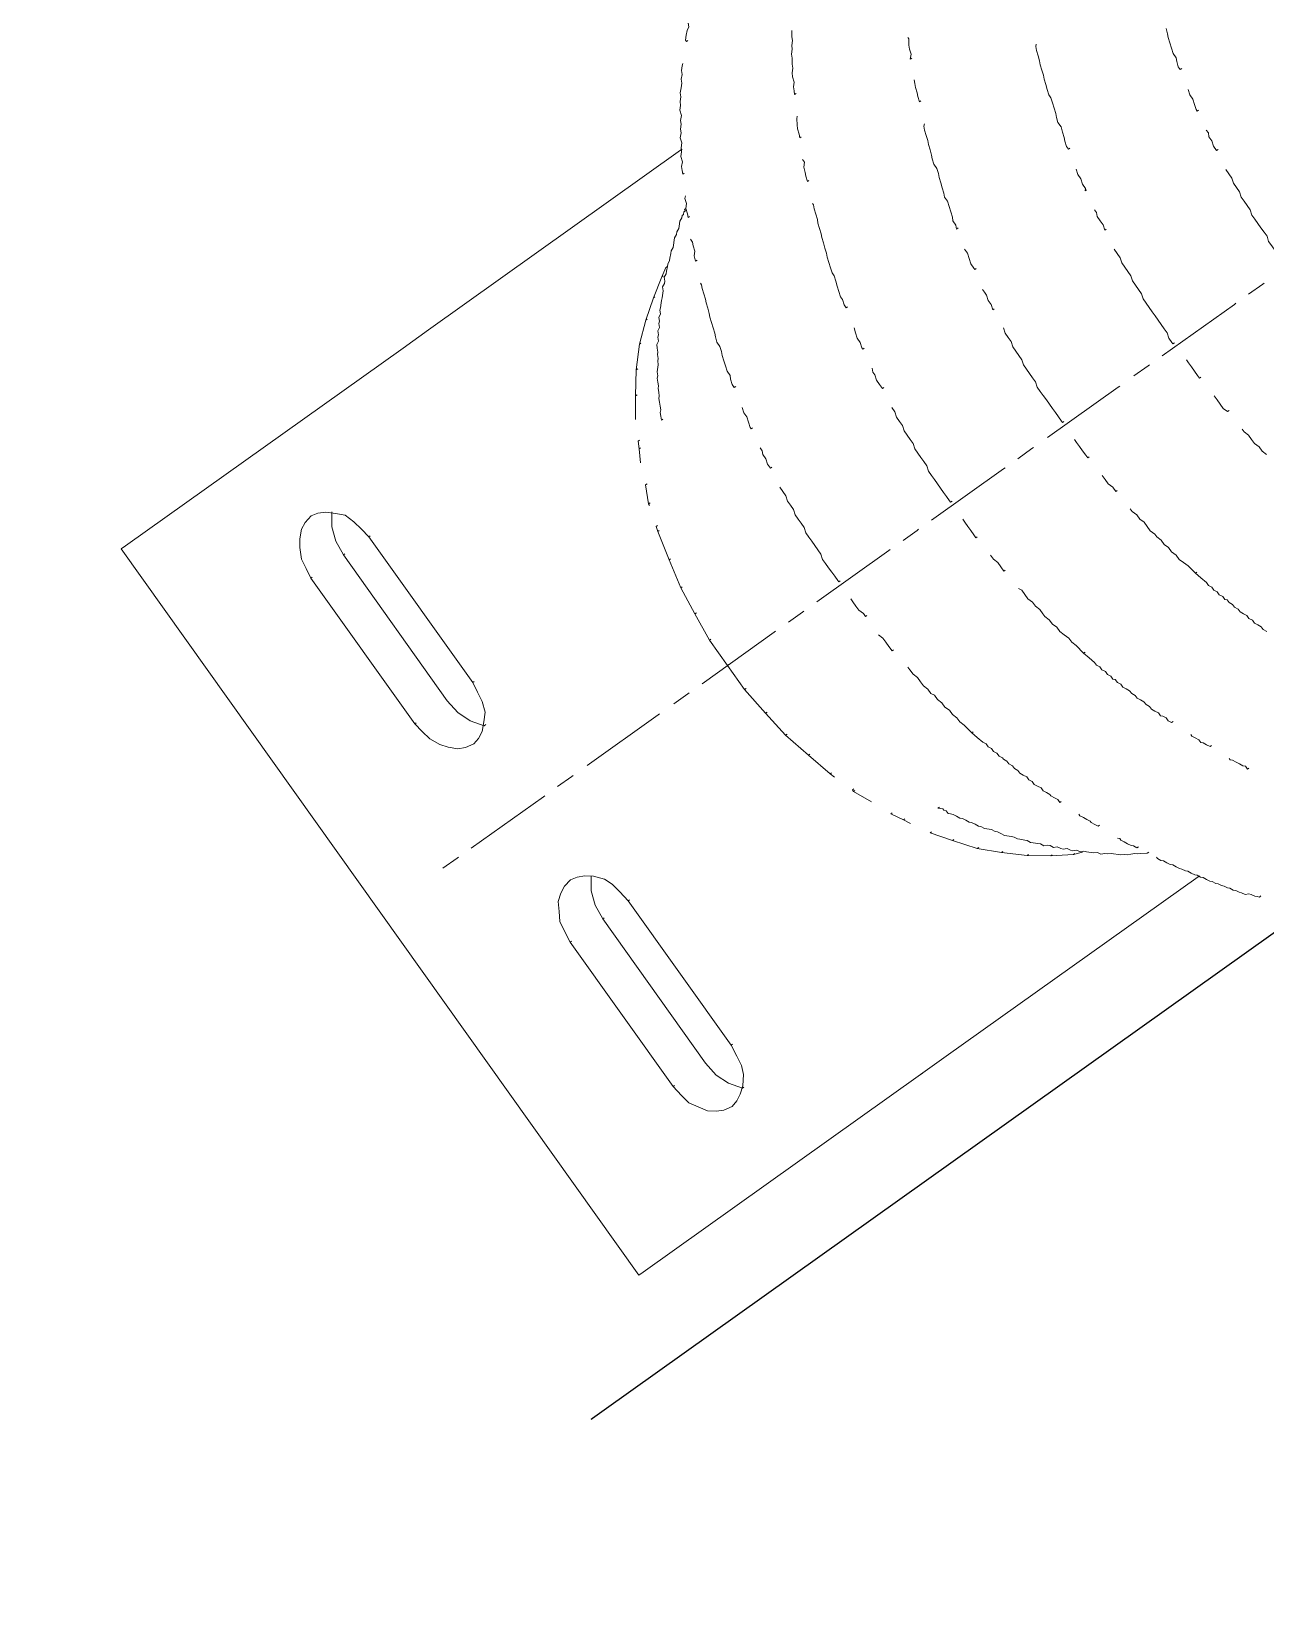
# Model space of a CAD drawing. Header units: feet. Extents: x 2321988 to 2329858, y 6722724 to 6730499.
# Drawn here: x 2326065.933 to 2326066.509, y 6726847.905 to 6726848.639 of the extents above; entities that cross this region are included whole.
import ezdxf

# ---------------------------------------------------------------- set-up
doc = ezdxf.new("R2010")
doc.units = ezdxf.units.FT
doc.header["$MEASUREMENT"] = 0
doc.layers.add('C-BESS-EQUIPMENT', color=255, linetype='Continuous')

# ---------------------------------------------------------------- blocks, each defined once
blk = doc.blocks.new('*U57')
blk.add_wipeout([(464, -67.5), (464, 67.5), (472, 67.5), (472, -67.5)]).dxf.layer = 'C-BESS-EQUIPMENT'
blk = doc.blocks.new('Midpoint Site Plan$0$A$C71e53a02')
at = {"lineweight": 9}
for points in [[(4.3169, 3.0648), (4.2974, 3.055), (4.2877, 3.0355), (4.2682, 3.0258), (4.2487, 3.0063), (4.2292, 2.9868), (4.2292, 2.977), (4.239, 2.977)], [(4.1415, 2.8893), (4.1318, 2.8796), (4.1123, 2.8601), (4.1025, 2.8406), (4.083, 2.8211), (4.0733, 2.8016), (4.0538, 2.7822), (4.0343, 2.7626), (4.0246, 2.7431), (4.0051, 2.7236), (3.9953, 2.7042), (3.9758, 2.6847), (3.9661, 2.6554), (3.9466, 2.6359), (3.9369, 2.6165), (3.9174, 2.597), (3.9076, 2.5775), (3.8881, 2.558), (3.8784, 2.5288), (3.8589, 2.5093), (3.8492, 2.4898), (3.8297, 2.4703), (3.8199, 2.4411), (3.8004, 2.4216), (3.7907, 2.4021), (3.7809, 2.3826), (3.7907, 2.3826)], [(4.7457, 2.6847), (4.7262, 2.6554), (4.7164, 2.6359), (4.697, 2.6165), (4.6872, 2.597), (4.6677, 2.5775), (4.658, 2.558), (4.6385, 2.5288), (4.6287, 2.5093), (4.6093, 2.4898), (4.5995, 2.4703), (4.5898, 2.4411), (4.5703, 2.4216), (4.5605, 2.4021), (4.5508, 2.3826), (4.5605, 2.3826)], [(0.0097, -2.4995), (0, -2.4995), (0, 2.4995), (0.0292, 2.4995), (1.9392, 2.4995), (2.1146, 2.4995), (2.1243, 2.4995)], [(0.0292, 2.4995), (0.039, 2.4995)], [(1.9392, 2.4995), (1.9489, 2.4995)], [(2.1146, 2.4995), (3.8492, 2.4995), (3.8589, 2.4995)], [(3.6932, 2.2267), (3.6835, 2.2169), (3.6738, 2.2169), (3.6738, 2.2072), (3.664, 2.2072), (3.6543, 2.1974), (3.6445, 2.1974), (3.6348, 2.1877), (3.6153, 2.1779), (3.5958, 2.1585), (3.5861, 2.1487), (3.5666, 2.139), (3.5568, 2.1292), (3.5373, 2.1195), (3.5276, 2.1097), (3.5081, 2.0902), (3.4984, 2.0805), (3.4789, 2.0708), (3.4691, 2.061), (3.4496, 2.0415), (3.4399, 2.0318), (3.4204, 2.022), (3.4107, 2.0123), (3.3912, 1.9928), (3.3814, 1.983), (3.3619, 1.9733), (3.3522, 1.9538), (3.3424, 1.9441), (3.3229, 1.9343), (3.3132, 1.9148), (3.3035, 1.9051), (3.284, 1.8856), (3.2742, 1.8759), (3.2645, 1.8661), (3.245, 1.8466), (3.2352, 1.8369), (3.2255, 1.8174), (3.206, 1.8076), (3.1963, 1.7882), (3.1865, 1.7784), (3.1768, 1.7589), (3.1573, 1.7492), (3.1475, 1.7297), (3.1378, 1.7199), (3.1281, 1.7005), (3.1086, 1.6907), (3.0988, 1.6712), (3.0891, 1.6517), (3.0793, 1.642), (3.0696, 1.6225), (3.0598, 1.6128), (3.0501, 1.5933), (3.0306, 1.5738), (3.0209, 1.564), (3.0111, 1.5445), (3.0014, 1.5348), (2.9916, 1.5153), (2.9819, 1.4958), (2.9721, 1.4861), (2.9624, 1.4666), (2.9526, 1.4471), (2.9429, 1.4373), (2.9332, 1.4179), (2.9234, 1.3984), (2.9137, 1.3789), (2.9039, 1.3691), (2.8942, 1.3496), (2.8844, 1.3302), (2.8942, 1.3302)], [(3.7225, 2.2754), (3.7127, 2.2656), (3.703, 2.2364), (3.6835, 2.2169), (3.6738, 2.1877), (3.664, 2.1682), (3.6738, 2.1682)], [(4.4923, 2.2754), (4.4826, 2.2656), (4.4631, 2.2364), (4.4533, 2.2169), (4.4436, 2.1877), (4.4338, 2.1682), (4.4436, 2.1682)], [(5.2524, 2.2754), (5.2524, 2.2656), (5.2329, 2.2364), (5.2232, 2.2169), (5.2134, 2.1877), (5.1939, 2.1682), (5.2037, 2.1682)], [(3.6348, 2.1877), (3.6348, 2.1877)], [(3.6055, 2.061), (3.6055, 2.0415), (3.5958, 2.022), (3.5861, 1.9928), (3.5666, 1.9733), (3.5568, 1.9441), (3.5666, 1.9441)], [(4.3754, 2.061), (4.3754, 2.0415), (4.3559, 2.022), (4.3461, 1.9928), (4.3364, 1.9733), (4.3267, 1.9441), (4.3364, 1.9441)], [(5.1452, 2.061), (5.1355, 2.0415), (5.1257, 2.022), (5.116, 1.9928), (5.1062, 1.9733), (5.0965, 1.9441), (5.1062, 1.9441)], [(1.0817, 1.983), (1.0329, 1.9148), (1.0037, 1.8369), (0.994, 1.7492), (1.0037, 1.7492), (0.994, 1.7492), (0.994, 0.7455), (1.0037, 0.6578), (1.0329, 0.5798), (1.0817, 0.5116), (1.0914, 0.5116)], [(3.245, 1.9148), (3.3522, 1.983), (3.3619, 1.983)], [(3.3522, 1.983), (3.4009, 2.0123), (3.4107, 2.0123)], [(3.5568, 1.9441), (3.5568, 1.9441)], [(4.3267, 1.9441), (4.3267, 1.9441)], [(5.0965, 1.9441), (5.0965, 1.9441)], [(3.1378, 1.8369), (3.245, 1.9148), (3.2547, 1.9148)], [(3.0306, 1.7492), (3.1378, 1.8369), (3.1475, 1.8369)], [(3.5081, 1.8271), (3.5081, 1.8174), (3.4984, 1.7979), (3.4886, 1.7687), (3.4789, 1.7394), (3.4691, 1.7199), (3.4594, 1.6907), (3.4496, 1.6615), (3.4399, 1.642), (3.4301, 1.6128), (3.4204, 1.5835), (3.4107, 1.5543), (3.4009, 1.5348), (3.3912, 1.5056), (3.3912, 1.4763), (3.3814, 1.4471), (3.3717, 1.4276), (3.3619, 1.3984), (3.3522, 1.3691), (3.3424, 1.3399), (3.3424, 1.3107), (3.3327, 1.2912), (3.3229, 1.2619), (3.3229, 1.2425), (3.3327, 1.2425)], [(4.2779, 1.8271), (4.2779, 1.8174), (4.2682, 1.7979), (4.2584, 1.7687), (4.2487, 1.7394), (4.239, 1.7199), (4.2292, 1.6907), (4.2195, 1.6615), (4.2097, 1.642), (4.2, 1.6128), (4.1902, 1.5835), (4.1805, 1.5543), (4.1707, 1.5348), (4.161, 1.5056), (4.1512, 1.4763), (4.1415, 1.4471), (4.1415, 1.4276), (4.1318, 1.3984), (4.122, 1.3691), (4.1123, 1.3399), (4.1025, 1.3107), (4.1025, 1.2912), (4.0928, 1.2619), (4.0928, 1.2425), (4.1025, 1.2425)], [(5.0478, 1.8271), (5.038, 1.8174), (5.0283, 1.7979), (5.0185, 1.7687), (5.0088, 1.7394), (4.999, 1.7199), (4.9893, 1.6907), (4.9795, 1.6615), (4.9698, 1.642), (4.9601, 1.6128), (4.9601, 1.5835), (4.9503, 1.5543), (4.9406, 1.5348), (4.9308, 1.5056), (4.9211, 1.4763), (4.9113, 1.4471), (4.9016, 1.4276), (4.9016, 1.3984), (4.8918, 1.3691), (4.8821, 1.3399), (4.8724, 1.3107), (4.8626, 1.2912), (4.8626, 1.2619), (4.8529, 1.2425), (4.8626, 1.2425)], [(5.8176, 1.8271), (5.8079, 1.8174), (5.7981, 1.7979), (5.7884, 1.7687), (5.7786, 1.7394), (5.7689, 1.7199), (5.7591, 1.6907), (5.7494, 1.6615), (5.7396, 1.642), (5.7299, 1.6128), (5.7201, 1.5835), (5.7104, 1.5543), (5.7104, 1.5348), (5.7007, 1.5056), (5.6909, 1.4763), (5.6812, 1.4471), (5.6714, 1.4276), (5.6617, 1.3984), (5.6617, 1.3691), (5.6519, 1.3399), (5.6422, 1.3107), (5.6324, 1.2912), (5.6227, 1.2619), (5.6227, 1.2425), (5.6324, 1.2425)], [(6.4607, 1.4763), (6.451, 1.4471), (6.4413, 1.4276), (6.4315, 1.3984), (6.4218, 1.3691), (6.412, 1.3399), (6.412, 1.3107), (6.4023, 1.2912), (6.3925, 1.2619), (6.3925, 1.2425), (6.4023, 1.2425)], [(0.7698, 1.7492), (0.7796, 1.7492)], [(1.1694, 1.7492), (1.1791, 1.7492)], [(2.9332, 1.642), (3.0306, 1.7492), (3.0404, 1.7492)], [(2.8455, 1.525), (2.9332, 1.642), (2.9429, 1.642)], [(2.7675, 1.4179), (2.8455, 1.525), (2.8552, 1.525)], [(2.9137, 1.3789), (2.9137, 1.3789)], [(2.6506, 1.2035), (2.6895, 1.2717), (2.6993, 1.2717)], [(2.6895, 1.2717), (2.709, 1.3107), (2.7188, 1.3107)], [(2.5531, 0.9891), (2.6018, 1.0865), (2.6116, 1.0865)], [(3.2937, 1.1255), (3.284, 1.0963), (3.284, 1.067), (3.2742, 1.0378), (3.2645, 1.0086), (3.2645, 0.9988), (3.2742, 0.9988)], [(3.2937, 1.1255), (3.2937, 1.1255)], [(4.0635, 1.1255), (4.0538, 1.0963), (4.0441, 1.067), (4.0441, 1.0378), (4.0343, 1.0086), (4.0343, 0.9988), (4.0441, 0.9988)], [(4.0635, 1.1255), (4.0635, 1.1255)], [(4.8236, 1.1255), (4.8236, 1.0963), (4.8139, 1.067), (4.8041, 1.0378), (4.8041, 1.0086), (4.8041, 0.9988), (4.8139, 0.9988)], [(4.8236, 1.1255), (4.8236, 1.1255)], [(5.5935, 1.1255), (5.5837, 1.0963), (5.5837, 1.067), (5.574, 1.0378), (5.574, 1.0086), (5.5642, 0.9988), (5.574, 0.9988)], [(5.5935, 1.1255), (5.5935, 1.1255)], [(6.3633, 1.1255), (6.3536, 1.0963), (6.3536, 1.067), (6.3438, 1.0378), (6.3341, 1.0086), (6.3341, 0.9988), (6.3438, 0.9988)], [(6.3633, 1.1255), (6.3633, 1.1255)], [(2.5531, 0.9793), (2.5531, 0.9891), (2.5629, 0.9891)], [(3.245, 0.8819), (3.245, 0.8624), (3.2352, 0.8429), (3.2352, 0.8137), (3.2255, 0.7844), (3.2255, 0.7552), (3.2352, 0.7552)], [(4.0148, 0.8819), (4.0051, 0.8624), (4.0051, 0.8429), (3.9953, 0.8137), (3.9953, 0.7844), (3.9953, 0.7552), (4.0051, 0.7552)], [(4.7749, 0.8819), (4.7749, 0.8624), (4.7749, 0.8429), (4.7652, 0.8137), (4.7652, 0.7844), (4.7554, 0.7552), (4.7652, 0.7552)], [(5.5447, 0.8819), (5.5447, 0.8624), (5.535, 0.8429), (5.535, 0.8137), (5.535, 0.7844), (5.5253, 0.7552), (5.535, 0.7552)], [(6.3146, 0.8819), (6.3146, 0.8624), (6.3048, 0.8429), (6.3048, 0.8137), (6.2951, 0.7844), (6.2951, 0.7552), (6.3048, 0.7552)], [(2.4654, 0.6675), (2.5044, 0.8332), (2.5141, 0.8332)], [(2.5044, 0.8332), (2.5141, 0.8624), (2.5239, 0.8624)], [(0.7698, 0.7455), (0.7796, 0.7455)], [(1.1694, 0.7455), (1.1791, 0.7455)], [(2.4264, 0.5019), (2.4654, 0.6675), (2.4752, 0.6675)], [(3.206, 0.6383), (3.206, 0.609), (3.206, 0.5798), (3.1963, 0.5506), (3.1963, 0.5213), (3.1963, 0.4921), (3.1865, 0.4629), (3.1865, 0.4336), (3.1865, 0.4044), (3.1865, 0.3752), (3.1768, 0.3459), (3.1768, 0.3167), (3.1768, 0.2875), (3.1768, 0.2582), (3.1768, 0.229), (3.1768, 0.1998), (3.167, 0.1705), (3.167, 0.1413), (3.167, 0.1121), (3.167, 0.0828), (3.167, 0.0536), (3.167, 0.0244), (3.167, 0.0146), (3.1768, 0.0146)], [(3.9758, 0.6383), (3.9758, 0.609), (3.9661, 0.5798), (3.9661, 0.5506), (3.9661, 0.5213), (3.9564, 0.4921), (3.9564, 0.4629), (3.9564, 0.4336), (3.9564, 0.4044), (3.9466, 0.3752), (3.9466, 0.3459), (3.9466, 0.3167), (3.9466, 0.2875), (3.9466, 0.2582), (3.9369, 0.229), (3.9369, 0.1998), (3.9369, 0.1705), (3.9369, 0.1413), (3.9369, 0.1121), (3.9369, 0.0828), (3.9369, 0.0536), (3.9369, 0.0244), (3.9369, 0.0146), (3.9466, 0.0146)], [(4.7457, 0.6383), (4.7359, 0.609), (4.7359, 0.5798), (4.7359, 0.5506), (4.7262, 0.5213), (4.7262, 0.4921), (4.7262, 0.4629), (4.7262, 0.4336), (4.7164, 0.4044), (4.7164, 0.3752), (4.7164, 0.3459), (4.7164, 0.3167), (4.7164, 0.2875), (4.7067, 0.2582), (4.7067, 0.229), (4.7067, 0.1998), (4.7067, 0.1705), (4.7067, 0.1413), (4.7067, 0.1121), (4.7067, 0.0828), (4.7067, 0.0536), (4.7067, 0.0244), (4.7067, 0.0146), (4.7164, 0.0146)], [(5.5058, 0.6383), (5.5058, 0.609), (5.5058, 0.5798), (5.496, 0.5506), (5.496, 0.5213), (5.496, 0.4921), (5.496, 0.4629), (5.4863, 0.4336), (5.4863, 0.4044), (5.4863, 0.3752), (5.4863, 0.3459), (5.4765, 0.3167), (5.4765, 0.2875), (5.4765, 0.2582), (5.4765, 0.229), (5.4765, 0.1998), (5.4765, 0.1705), (5.4765, 0.1413), (5.4765, 0.1121), (5.4765, 0.0828), (5.4668, 0.0536), (5.4668, 0.0244), (5.4668, 0.0146), (5.4765, 0.0146)], [(6.2756, 0.6383), (6.2756, 0.609), (6.2756, 0.5798), (6.2659, 0.5506), (6.2659, 0.5213), (6.2659, 0.4921), (6.2561, 0.4629), (6.2561, 0.4336), (6.2561, 0.4044), (6.2561, 0.3752), (6.2464, 0.3459), (6.2464, 0.3167), (6.2464, 0.2875), (6.2464, 0.2582), (6.2464, 0.229), (6.2464, 0.1998), (6.2366, 0.1705), (6.2366, 0.1413), (6.2366, 0.1121), (6.2366, 0.0828), (6.2366, 0.0536), (6.2366, 0.0244), (6.2366, 0.0146), (6.2464, 0.0146)], [(2.4069, 0.3362), (2.4264, 0.5019), (2.4362, 0.5019)], [(2.3875, 0.1705), (2.4069, 0.3362), (2.4167, 0.3362)], [(2.3875, -0.1705), (2.3875, -0.0049), (2.3875, 0.1705), (2.3972, 0.1705)], [(2.3875, -0.0049), (2.3972, -0.0049)], [(2.4069, -0.3459), (2.3875, -0.1705), (2.3972, -0.1705)], [(3.167, -0.1023), (3.167, -0.1218), (3.167, -0.151), (3.167, -0.1803), (3.1768, -0.2095), (3.1768, -0.229), (3.1865, -0.229)], [(3.9369, -0.1023), (3.9369, -0.1218), (3.9369, -0.151), (3.9369, -0.1803), (3.9369, -0.2095), (3.9369, -0.229), (3.9466, -0.229)], [(4.7067, -0.1023), (4.7067, -0.1218), (4.7067, -0.151), (4.7067, -0.1803), (4.7067, -0.2095), (4.7067, -0.229), (4.7164, -0.229)], [(5.4765, -0.1023), (5.4765, -0.1218), (5.4765, -0.151), (5.4765, -0.1803), (5.4765, -0.2095), (5.4765, -0.229), (5.4863, -0.229)], [(2.4264, -0.5116), (2.4069, -0.3459), (2.4167, -0.3459)], [(3.1768, -0.3557), (3.1768, -0.3557)], [(3.1768, -0.3557), (3.1865, -0.3849), (3.1865, -0.4142), (3.1865, -0.4434), (3.1865, -0.4726), (3.1963, -0.4726)], [(3.9466, -0.3557), (3.9466, -0.3557)], [(3.9466, -0.3557), (3.9466, -0.3849), (3.9564, -0.4142), (3.9564, -0.4434), (3.9564, -0.4726), (3.9661, -0.4726)], [(4.7164, -0.3557), (4.7164, -0.3557)], [(4.7164, -0.3557), (4.7164, -0.3849), (4.7164, -0.4142), (4.7262, -0.4434), (4.7262, -0.4726), (4.7359, -0.4726)], [(5.4863, -0.3557), (5.4863, -0.3557)], [(5.4863, -0.3557), (5.4863, -0.3849), (5.4863, -0.4142), (5.4863, -0.4434), (5.496, -0.4726), (5.5058, -0.4726)], [(1.0817, -0.5213), (1.0329, -0.5896), (1.0037, -0.6675), (0.994, -0.7552), (1.0037, -0.7552), (0.994, -0.7552), (0.994, -1.7492), (1.0037, -1.8369), (1.0329, -1.9148), (1.0817, -1.983), (1.0914, -1.983)], [(2.4654, -0.6773), (2.4264, -0.5116), (2.4362, -0.5116)], [(3.1865, -0.4726), (3.1865, -0.4726)], [(3.9564, -0.4726), (3.9564, -0.4726)], [(4.7262, -0.4726), (4.7262, -0.4726)], [(5.496, -0.4726), (5.496, -0.4726)], [(3.206, -0.5993), (3.206, -0.6188), (3.206, -0.648), (3.2158, -0.6773), (3.2158, -0.7065), (3.2158, -0.7357), (3.2255, -0.765), (3.2255, -0.7942), (3.2352, -0.8137), (3.2352, -0.8429), (3.245, -0.8722), (3.245, -0.9014), (3.2547, -0.9306), (3.2547, -0.9599), (3.2645, -0.9891), (3.2645, -1.0183), (3.2742, -1.0476), (3.284, -1.106), (3.2937, -1.145), (3.3035, -1.184), (3.3132, -1.2035), (3.3132, -1.223), (3.3229, -1.2425), (3.3229, -1.2619), (3.3327, -1.2814), (3.3327, -1.3009), (3.3424, -1.3204), (3.3424, -1.3302), (3.3522, -1.3496), (3.3522, -1.3691), (3.3619, -1.3886), (3.3619, -1.4081), (3.3717, -1.4276), (3.3717, -1.4471), (3.3814, -1.4666), (3.3912, -1.4861), (3.3912, -1.5056), (3.4009, -1.525), (3.4009, -1.5445), (3.4107, -1.564), (3.4204, -1.5835), (3.4204, -1.603), (3.4301, -1.6225), (3.4399, -1.642), (3.4399, -1.6517), (3.4496, -1.6712), (3.4594, -1.6907), (3.4594, -1.7102), (3.4691, -1.7102)], [(3.9661, -0.5993), (3.9758, -0.6188), (3.9758, -0.648), (3.9758, -0.6773), (3.9856, -0.7065), (3.9856, -0.7357), (3.9953, -0.765), (3.9953, -0.7942), (3.9953, -0.8137), (4.0051, -0.8429), (4.0051, -0.8722), (4.0148, -0.9014), (4.0148, -0.9306), (4.0246, -0.9599), (4.0343, -0.9891), (4.0343, -1.0183), (4.0441, -1.0476), (4.0538, -1.106), (4.0635, -1.145), (4.0733, -1.184), (4.0733, -1.2035), (4.083, -1.223), (4.083, -1.2425), (4.0928, -1.2619), (4.0928, -1.2814), (4.1025, -1.3009), (4.1025, -1.3204), (4.1123, -1.3302), (4.1123, -1.3496), (4.122, -1.3691), (4.122, -1.3886), (4.1318, -1.4081), (4.1415, -1.4276), (4.1415, -1.4471), (4.1512, -1.4666), (4.1512, -1.4861), (4.161, -1.5056), (4.1707, -1.525), (4.1707, -1.5445), (4.1805, -1.564), (4.1805, -1.5835), (4.1902, -1.603), (4.2, -1.6225), (4.2, -1.642), (4.2097, -1.6517), (4.2195, -1.6712), (4.2195, -1.6907), (4.2292, -1.7102), (4.239, -1.7102)], [(4.7359, -0.5993), (4.7359, -0.6188), (4.7457, -0.648), (4.7457, -0.6773), (4.7554, -0.7065), (4.7554, -0.7357), (4.7554, -0.765), (4.7652, -0.7942), (4.7652, -0.8137), (4.7749, -0.8429), (4.7749, -0.8722), (4.7847, -0.9014), (4.7847, -0.9306), (4.7944, -0.9599), (4.7944, -0.9891), (4.8041, -1.0183), (4.8139, -1.0476), (4.8236, -1.106), (4.8334, -1.145), (4.8431, -1.184), (4.8431, -1.2035), (4.8529, -1.223), (4.8529, -1.2425), (4.8626, -1.2619), (4.8626, -1.2814), (4.8724, -1.3009), (4.8724, -1.3204), (4.8821, -1.3302), (4.8821, -1.3496), (4.8918, -1.3691), (4.8918, -1.3886), (4.9016, -1.4081), (4.9016, -1.4276), (4.9113, -1.4471), (4.9211, -1.4666), (4.9211, -1.4861), (4.9308, -1.5056), (4.9308, -1.525), (4.9406, -1.5445), (4.9503, -1.564), (4.9503, -1.5835), (4.9601, -1.603)], [(5.5058, -0.5993), (5.5058, -0.6188), (5.5155, -0.648), (5.5155, -0.6773), (5.5155, -0.7065), (5.5253, -0.7357), (5.5253, -0.765), (5.535, -0.7942)], [(2.5044, -0.8332), (2.4654, -0.6773), (2.4752, -0.6773)], [(0.7698, -0.7552), (0.7796, -0.7552)], [(1.1694, -0.7552), (1.1791, -0.7552)], [(2.5141, -0.8624), (2.5044, -0.8332), (2.5141, -0.8332)], [(2.5531, -0.9891), (2.5531, -0.9793), (2.5629, -0.9793)], [(2.6018, -1.0963), (2.5531, -0.9891), (2.5629, -0.9891)], [(3.284, -1.106), (3.2937, -1.106)], [(4.0538, -1.106), (4.0635, -1.106)], [(4.8236, -1.106), (4.8334, -1.106)], [(2.6895, -1.2814), (2.6506, -1.2132), (2.6603, -1.2132)], [(2.709, -1.3204), (2.6895, -1.2814), (2.6993, -1.2814)], [(2.8844, -1.3399), (2.8942, -1.3399), (2.8844, -1.3399), (2.8942, -1.3496), (2.9039, -1.3594), (2.9039, -1.3691), (2.9137, -1.3789), (2.9137, -1.3886), (2.9137, -1.3984), (2.9234, -1.4081), (2.9332, -1.4179), (2.9429, -1.4373), (2.9526, -1.4568), (2.9624, -1.4666), (2.9721, -1.4861), (2.9819, -1.5056), (2.9916, -1.5153), (3.0014, -1.5348), (3.0111, -1.5543), (3.0209, -1.564), (3.0306, -1.5835), (3.0501, -1.603), (3.0598, -1.6128), (3.0696, -1.6322), (3.0793, -1.642), (3.0891, -1.6615), (3.0988, -1.681), (3.1086, -1.6907), (3.1281, -1.7102), (3.1378, -1.7199), (3.1475, -1.7394), (3.1573, -1.7492), (3.1768, -1.7687), (3.1865, -1.7784), (3.1963, -1.7979), (3.206, -1.8076), (3.2255, -1.8271), (3.2352, -1.8369), (3.245, -1.8564), (3.2645, -1.8661), (3.2742, -1.8759), (3.284, -1.8953), (3.3035, -1.9051), (3.3132, -1.9246), (3.3229, -1.9343), (3.3424, -1.9441), (3.3522, -1.9636), (3.3619, -1.9733), (3.3814, -1.983), (3.3912, -2.0025), (3.4107, -2.0123), (3.4204, -2.022), (3.4399, -2.0415), (3.4496, -2.0513), (3.4691, -2.061), (3.4789, -2.0805), (3.4984, -2.0902), (3.5081, -2.1), (3.5276, -2.1097), (3.5373, -2.1195), (3.5568, -2.139), (3.5666, -2.1487), (3.5861, -2.1585), (3.5958, -2.1682), (3.6153, -2.1779), (3.6348, -2.1877), (3.6445, -2.1974), (3.664, -2.2072), (3.6932, -2.2267), (3.703, -2.2267)], [(2.8455, -1.5348), (2.7675, -1.4276), (2.7772, -1.4276)], [(2.9332, -1.6517), (2.8455, -1.5348), (2.8552, -1.5348)], [(3.0306, -1.7492), (2.9332, -1.6517), (2.9429, -1.6517)], [(0.7698, -1.7492), (0.7796, -1.7492)], [(1.1694, -1.7492), (1.1791, -1.7492)], [(3.1378, -1.8466), (3.0306, -1.7492), (3.0404, -1.7492)], [(3.4594, -1.7102), (3.4594, -1.7102)], [(4.2292, -1.7102), (4.2292, -1.7102)], [(3.245, -1.9246), (3.1378, -1.8466), (3.1475, -1.8466)], [(3.5081, -1.8271), (3.5081, -1.8369), (3.5178, -1.8564), (3.5276, -1.8759), (3.5373, -1.8953), (3.5373, -1.9051), (3.5471, -1.9246), (3.5568, -1.9441), (3.5666, -1.9441)], [(4.2779, -1.8271), (4.2779, -1.8369), (4.2877, -1.8564), (4.2974, -1.8759), (4.2974, -1.8953), (4.3072, -1.9051), (4.3169, -1.9246), (4.3267, -1.9441), (4.3364, -1.9441)], [(3.3522, -1.9928), (3.245, -1.9246), (3.2547, -1.9246)], [(3.4009, -2.0123), (3.3522, -1.9928), (3.3619, -1.9928)], [(3.6055, -2.061), (3.6153, -2.0708), (3.6153, -2.0805), (3.625, -2.1), (3.6348, -2.1195), (3.6445, -2.139), (3.6543, -2.1487), (3.664, -2.1682), (3.6738, -2.1682)], [(4.3754, -2.061), (4.3754, -2.0708), (4.3851, -2.0805), (4.3949, -2.1), (4.4046, -2.1195), (4.4144, -2.139), (4.4241, -2.1487), (4.4241, -2.1682), (4.4338, -2.1682)], [(3.7225, -2.2754), (3.7225, -2.2851), (3.7322, -2.3046), (3.742, -2.3144), (3.7517, -2.3339), (3.7615, -2.3533), (3.7712, -2.3631), (3.7809, -2.3826), (3.7907, -2.4021), (3.8004, -2.4118), (3.8102, -2.4313), (3.8199, -2.4411), (3.8297, -2.4605), (3.8394, -2.48), (3.8492, -2.4898), (3.8589, -2.5093), (3.8687, -2.519), (3.8784, -2.5385), (3.8881, -2.558), (3.8979, -2.5677), (3.9076, -2.5872), (3.9174, -2.597), (3.9271, -2.6165), (3.9369, -2.6262), (3.9466, -2.6457), (3.9564, -2.6554), (3.9661, -2.6749), (3.9758, -2.6847), (3.9856, -2.7042), (3.9953, -2.7139), (4.0051, -2.7334), (4.0246, -2.7431), (4.0343, -2.7529), (4.0441, -2.7724), (4.0538, -2.7821), (4.0635, -2.7919), (4.0733, -2.7919)], [(0, -2.4995), (0.0292, -2.4995), (1.9392, -2.4995), (2.1146, -2.4995), (2.1243, -2.4995)], [(0.0292, -2.4995), (0.039, -2.4995)], [(1.9392, -2.4995), (1.9489, -2.4995)], [(2.1146, -2.4995), (3.8492, -2.4995), (3.8589, -2.4995)]]:
    blk.add_lwpolyline(points, dxfattribs=at)
for points in [[(1.1304, 1.9246), (1.1499, 1.8661), (1.1596, 1.8076), (1.1694, 1.7492), (1.1694, 0.7455), (1.1596, 0.687), (1.1499, 0.6285), (1.1304, 0.5701), (1.0914, 0.5311), (1.0524, 0.4921), (1.0135, 0.4726), (0.9745, 0.4629), (0.9257, 0.4726), (0.8868, 0.4921), (0.8478, 0.5311), (0.8186, 0.5701), (0.7893, 0.6285), (0.7796, 0.687), (0.7698, 0.7455), (0.7698, 1.7492), (0.7796, 1.8076), (0.7893, 1.8661), (0.8186, 1.9246), (0.8478, 1.9636), (0.8868, 2.0025), (0.9257, 2.022), (0.9745, 2.0318), (1.0135, 2.022), (1.0524, 2.0025), (1.0914, 1.9636)], [(0.8186, -1.9246), (0.7893, -1.8759), (0.7796, -1.8174), (0.7698, -1.7492), (0.7698, -0.7552), (0.7796, -0.687), (0.7893, -0.6285), (0.8186, -0.5798), (0.8478, -0.5311), (0.8868, -0.5019), (0.9257, -0.4824), (0.9745, -0.4726), (1.0135, -0.4824), (1.0524, -0.5019), (1.0914, -0.5311), (1.1304, -0.5798), (1.1499, -0.6285), (1.1596, -0.687), (1.1694, -0.7552), (1.1694, -1.7492), (1.1596, -1.8174), (1.1499, -1.8759), (1.1304, -1.9246), (1.0914, -1.9733), (1.0524, -2.0025), (1.0135, -2.022), (0.9745, -2.0318), (0.9257, -2.022), (0.8868, -2.0025), (0.8478, -1.9733)]]:
    blk.add_lwpolyline(points, close=True, dxfattribs=at)
at = {"lineweight": 5}
for points in [[(0.4288, -0.0049), (0.5262, -0.0049), (0.536, -0.0049)], [(0.6237, -0.0049), (1.1206, -0.0049), (1.1304, -0.0049)], [(1.2181, -0.0049), (1.3155, -0.0049), (1.3253, -0.0049)], [(1.4227, -0.0049), (1.91, -0.0049), (1.9197, -0.0049)], [(2.0172, -0.0049), (2.1146, -0.0049), (2.1243, -0.0049)], [(2.2121, -0.0049), (2.709, -0.0049), (2.7188, -0.0049)], [(2.8065, -0.0049), (2.9039, -0.0049), (2.9137, -0.0049)], [(3.0014, -0.0049), (3.4984, -0.0049), (3.5081, -0.0049)], [(3.5958, -0.0049), (3.6932, -0.0049), (3.703, -0.0049)], [(3.7907, -0.0049), (4.2877, -0.0049), (4.2974, -0.0049)], [(4.3851, -0.0049), (4.4826, -0.0049), (4.4923, -0.0049)], [(4.5898, -0.0049), (5.077, -0.0049), (5.0867, -0.0049)], [(5.1842, -0.0049), (5.2816, -0.0049), (5.2914, -0.0049)], [(5.3791, -0.0049), (5.8761, -0.0049), (5.8858, -0.0049)], [(5.9735, -0.0049), (6.071, -0.0049), (6.0807, -0.0049)]]:
    blk.add_lwpolyline(points, dxfattribs=at)

msp = doc.modelspace()

# ---------------------------------------------------------------- block references
at = {"layer": 'C-BESS-EQUIPMENT', "xscale": 0.08333333333333331, "yscale": 0.08333333333333331, "zscale": 0.08333333333333331, "rotation": 305.4689808292026}
msp.add_blockref('*U57', (2326041.45315, 6726882.2405), dxfattribs=at)

# ---------------------------------------------------------------- next in the draw order: wipeouts: each hides what was drawn before it
msp.add_wipeout([(2326064.17456, 6726849.7753), (2326064.71751, 6726850.16214), (2326071.53559, 6726840.59259), (2326070.99264, 6726840.20575)]).dxf.layer = 'C-BESS-EQUIPMENT'

# ---------------------------------------------------------------- next in the draw order: linework, layer by layer
at = {"layer": 'C-BESS-EQUIPMENT'}
msp.add_lwpolyline([(2326063.32233, 6726845.94499), (2326068.61612, 6726849.7167), (2326072.38783, 6726844.4229), (2326067.09403, 6726840.6512)], close=True, dxfattribs=at)

# ---------------------------------------------------------------- next in the draw order: block references
at = {"layer": 'C-BESS-EQUIPMENT', "xscale": 0.08333333333333331, "yscale": 0.08333333333333331, "zscale": 0.08333333333333331, "rotation": 35.46898082920265}
msp.add_blockref('Midpoint Site Plan$0$A$C71e53a02', (2326066.09564, 6726848.22787), dxfattribs=at)

# ---------------------------------------------------------------- next in the draw order: wipeouts: each hides what was drawn before it
msp.add_wipeout([(2326044.1544, 6726887.54167), (2326077.85795, 6726840.23687), (2326077.40832, 6726839.91652), (2326043.70467, 6726887.22144)]).dxf.layer = 'C-BESS-EQUIPMENT'

# ---------------------------------------------------------------- next in the draw order: wipeouts: each hides what was drawn before it
msp.add_wipeout([(2326040.08225, 6726884.64036), (2326073.7858, 6726837.33556), (2326073.33617, 6726837.01521), (2326039.63253, 6726884.32013)]).dxf.layer = 'C-BESS-EQUIPMENT'

# ---------------------------------------------------------------- next in the draw order: wipeouts: each hides what was drawn before it
msp.add_wipeout([(2326036.0101, 6726881.73905), (2326069.71366, 6726834.43425), (2326069.26402, 6726834.1139), (2326035.56038, 6726881.41882)]).dxf.layer = 'C-BESS-EQUIPMENT'

doc.saveas('drawing.dxf')
